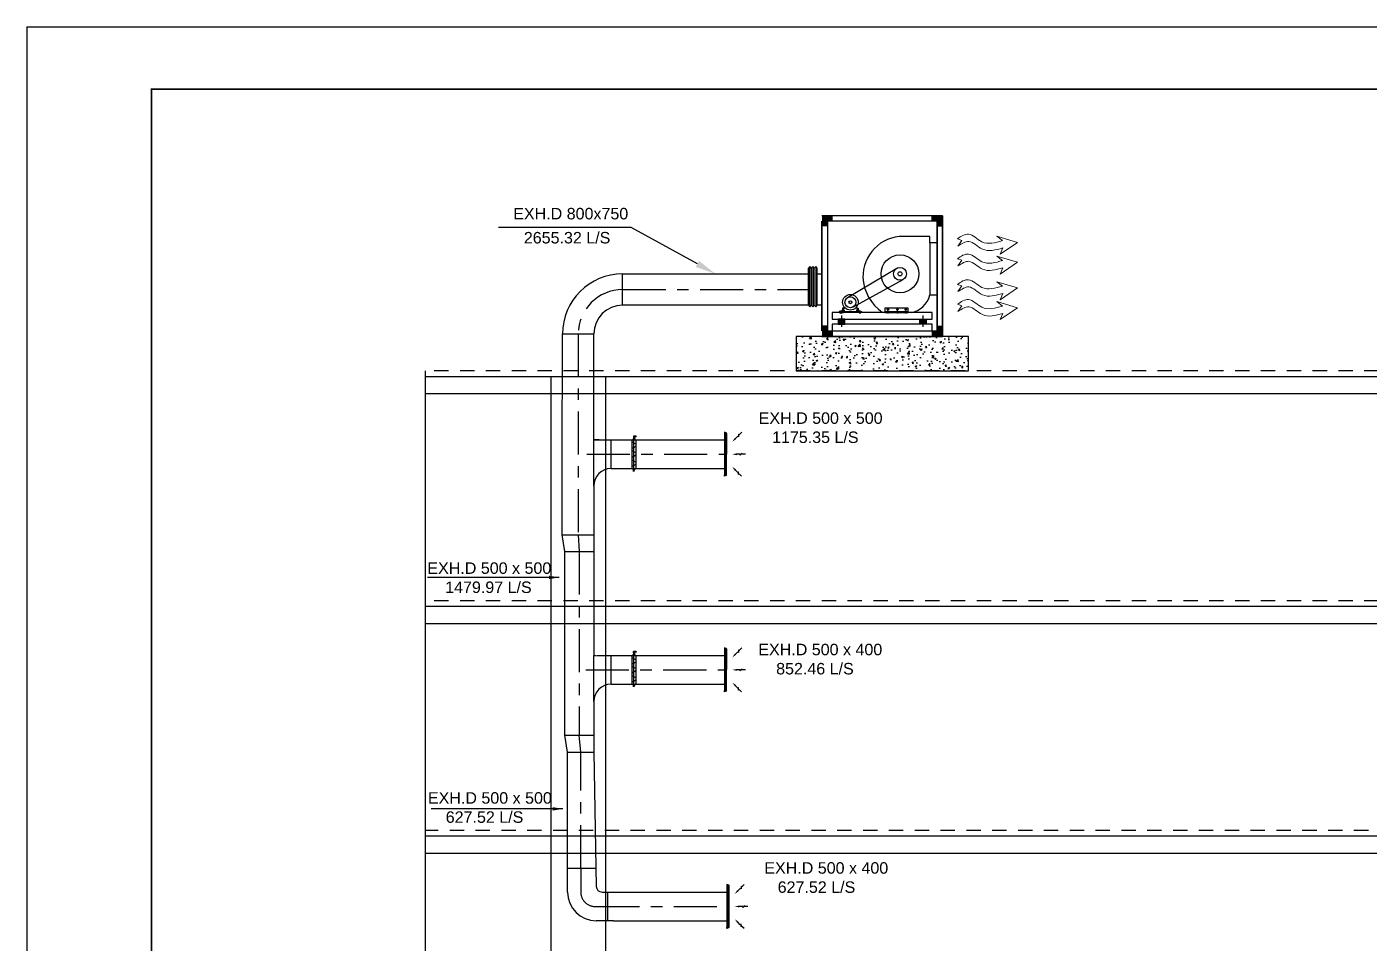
# Model space of a CAD drawing. Header units: inches. Extents: x 57 to 217, y -85 to 29.
# Drawn here: x 57.06 to 68.75, y 20.58 to 28.55 of the extents above; entities that cross this region are included whole.
import ezdxf
from ezdxf import colors
from ezdxf.entities.mleader import LeaderData, LeaderLine
from ezdxf.math import Vec2, Vec3

# ---------------------------------------------------------------- set-up
doc = ezdxf.new("R2010")
doc.units = ezdxf.units.IN
doc.header["$MEASUREMENT"] = 0
doc.linetypes.add('CENTER2', pattern=[1.125, 0.75, -0.125, 0.125, -0.125])
doc.linetypes.add('HIDDEN2', pattern=[0.1875, 0.125, -0.0625])
for name, color, linetype in [('01_AC-EQUIP', 206, 'Continuous'), ('05_AC-EX.DUCT', 7, 'Continuous'), ('A.C.VOLUM DAMPER', 7, 'Continuous'), ('exhaust', 7, 'Continuous'), ('M-DIFUSER', 195, 'Continuous'), ('M-DUCT-EX', 122, 'Continuous'), ('template', 7, 'Continuous'), ('WALL', 2, 'Continuous')]:
    doc.layers.add(name, color=color, linetype=linetype)
doc.layers.add('A-Handrail', color=2, linetype='Continuous', lineweight=30)
doc.layers.add('exhaust grill', color=7, linetype='Continuous', lineweight=18)
doc.styles.add('arial', font='arial.ttf')
doc.dimstyles.get("Standard").update_dxf_attribs({"dimtxt": 0.18, "dimasz": 0.18, "dimexe": 0.18, "dimexo": 0.0625, "dimgap": 0.09, "dimtad": 0, "dimtih": 1, "dimtoh": 1, "dimdec": 4, "dimzin": 0, "dimdsep": 46, "dimtxsty": 'Standard', "dimcen": 0.09, "dimadec": 0, "dimazin": 0, "dimtfac": 1, "dimtdec": 4, "dimtofl": 0, "dimtmove": 0, "dimatfit": 3, "dimfxl": 1, "dimtolj": 1, "dimtzin": 0, "dimarcsym": 0})

# ---------------------------------------------------------------- blocks, each defined once
blk = doc.blocks.new('A$C38591211')
at = {"layer": '01_AC-EQUIP'}
for points in [[(-0.7003702800280962, 0.0002941611431595), (-0.7003702800280962, -0.0589104540739811), (-0.668531920451983, -0.0589104540739811), (-0.668531920451983, -0.0315441984330462), (-0.640473644145402, -0.0315441984330462), (-0.640473644145402, 0.0002941611431595)], [(0, 0.0002941611431595), (0, -0.0589104540739811), (-0.0318383595762271, -0.0589104540739811), (-0.0318383595762271, -0.0315441984330462), (-0.0598966358826942, -0.0315441984330462), (-0.0598966358826942, 0.0002941611431595)], [(-0.7003702800280962, -0.7001497495333311), (-0.7003702800280962, -0.6409451343557393), (-0.668531920451983, -0.6409451343557393), (-0.668531920451983, -0.6683113899571396), (-0.640473644145402, -0.6683113899571396), (-0.640473644145402, -0.7001497495333311)], [(-0.0318383595811724, -0.6683113899571396), (-0.0318383595811724, -0.6409451343557393), (4.9454e-12, -0.6409451343557393), (0, -0.7001497495333311), (-0.0598966358975872, -0.7001497495531055), (-0.059896635892585, -0.6683113899571396)]]:
    blk.add_hatch(color=7, dxfattribs=at).paths.add_polyline_path(points)
at = {"layer": '01_AC-EQUIP', "color": 7}
for p, q in [((0, 0.0002941611431737), (-0.7004439106764268, 0.0002941611431737)), ((-0.7004439106764268, 0.0002941611431737), (-0.7004439106764268, 0)), ((-0.640473644145402, -0.0315441984527922), (-0.640473644145402, 0.0002941611233993)), ((-0.059896635892585, -0.0315441984527922), (-0.059896635892585, 0.0002941611233993)), ((0, -0.7001497495333169), (0, 0.0002941611431737)), ((0, 0), (0, -0.7001497495333169)), ((-0.6685319204569283, -0.0589104540739669), (-0.7003702800331553, -0.0589104540739669)), ((-0.6686055511002565, -0.031544198433032), (-0.6686055511002565, -0.6683113899571254)), ((-0.0318383595762271, -0.031544198433032), (-0.6686055511002565, -0.031544198433032)), ((-0.668161640431265, -0.031544198433032), (-0.668161640431265, -0.6683113899571254)), ((-0.0318383595762271, -0.6683113899571254), (-0.0318383595762271, -0.031544198433032)), ((-0.0318383595762271, -0.0318383595762057), (-0.0318383595762271, -0.6683113899571254)), ((-0.0318383595811724, -0.0589104540739669), (-4.9454e-12, -0.0589104540739669)), ((-0.07479923435215599, -0.1196376927372427), (-0.2285124357811128, -0.1196376927372427)), ((-0.07479923435215599, -0.1560437535576042), (-0.07479923435215599, -0.1196376927372427)), ((-0.5513408253708008, -0.4747826086366019), (-0.2664720523032997, -0.3043298366884244)), ((-0.5202000081608276, -0.5291282568614051), (-0.2291030716631894, -0.3695446145819119)), ((-0.3110423964466804, -0.544090420588752), (-0.3226679201296179, -0.544090420588752)), ((-0.3168551582881491, -0.5499031824302847), (-0.3168551582881491, -0.5382776587472052)), ((-0.2562876633920723, -0.544090420588752), (-0.2679131870751235, -0.544090420588752)), ((-0.2621004252336547, -0.5499031824302847), (-0.2621004252336547, -0.5382776587472052)), ((-0.2076736473682672, -0.544090420588752), (-0.2192991710513752, -0.544090420588752)), ((-0.2134864092097928, -0.5499031824302847), (-0.2134864092097928, -0.5382776587472052)), ((-0.590708105732233, -0.549871113493218), (-0.590708105732233, -0.5687676204912933)), ((-0.5871520396422057, -0.5489511054669975), (-0.5679343210661046, -0.5489511054669975)), ((-0.5867627505651285, -0.57857951129008), (-0.5867627505651285, -0.644125879478679)), ((-0.4833632295484449, -0.5489511054669975), (-0.5025809481293777, -0.5489511054669975)), ((-0.4798071634483563, -0.549871113493218), (-0.4798071634483563, -0.5687676204912933)), ((-0.3346756216805602, -0.5560218742697387), (-0.1993924747101801, -0.5560218742697387)), ((-0.3168551582881491, -0.5522331768012663), (-0.3168551582881491, -0.5664055570844085)), ((-0.2621004252336547, -0.5522331768012663), (-0.2621004252336547, -0.5664055570844085)), ((-0.2134864092097928, -0.5522331768012663), (-0.2134864092097928, -0.5664055570844085)), ((-0.1138496441615757, -0.57857951129008), (-0.1138496441615757, -0.644125879478679)), ((-0.7004439106764268, -0.7001497495333169), (0, -0.7001497495333169)), ((-0.6685319204569283, -0.6409451343557251), (-0.7003702800331553, -0.6409451343557251)), ((-0.6686055511002565, -0.6683113899571254), (-0.0318383595762271, -0.6683113899571254)), ((-0.640473644145402, -0.6683113899768856), (-0.640473644145402, -0.7001497495530913)), ((-0.059896635892585, -0.6683113899768856), (-0.059896635892585, -0.7001497495530913)), ((-0.0318383595811724, -0.6409451343557251), (-4.9454e-12, -0.6409451343557251))]:
    blk.add_line(p, q, dxfattribs=at)
for points in [[(-0.7004439106764268, -0.0318383595762057), (-0.7004439106764268, -0.6683113899571254)], [(-0.7004439106764268, -0.6683113899571254), (-0.7004439106764268, -0.0318383595762057)], [(-0.7000000000074352, -0.0318383595762057), (-0.7000000000074352, -0.6683113899571254)], [(-0.7000000000074352, -0.6683113899571254), (-0.7000000000074352, -0.0318383595762057)], [(-0.5642088117151616, -0.5365905556746356), (-0.57570266544991, -0.5365905556746356), (-0.57570266544991, -0.5557050253980691), (-0.4948126037257908, -0.5557050253980691), (-0.4948126037257908, -0.5365905556746356), (-0.5063064574704299, -0.5365905556746356)]]:
    blk.add_lwpolyline(points, dxfattribs=at)
for points in [[(-0.0747992343472674, -0.1560437535576042), (-0.0747992343472674, -0.4592582904542653), (-0.0318383595762271, -0.4592582904542653), (-0.0318383595762271, -0.1560437535576042)], [(-0.5809924464198275, -0.5365905556746356), (-0.5809924464198275, -0.5613116552593809), (-0.57570266544991, -0.5613116552593809), (-0.57570266544991, -0.5365905556746356)], [(-0.489522822765764, -0.5365905556746356), (-0.489522822765764, -0.5613116552593809), (-0.4948126037257908, -0.5613116552593809), (-0.4948126037257908, -0.5365905556746356)], [(-0.3346756216805602, -0.5613116552593809), (-0.1993924747101801, -0.5613116552593809), (-0.1993924747101801, -0.536590555635094), (-0.3346756216805602, -0.536590555635094)], [(-0.6405472747936756, -0.6004283006533342), (-0.0600651199330287, -0.6004283006533342), (-0.0600651199330287, -0.5613116552593809), (-0.6405472747936756, -0.5613116552593809)], [(-0.6057496816046637, -0.6291947445236304), (-0.5677758195356546, -0.6291947445236304), (-0.5677758195356546, -0.6004283006533342), (-0.6057496816046637, -0.6004283006533342)], [(-0.6004237650348045, -0.5613116552593809), (-0.57570266544991, -0.5613116552593809), (-0.57570266544991, -0.5560218742697387), (-0.6004237650348045, -0.5560218742697387)], [(-0.4700915041410667, -0.5613116552593809), (-0.4948126037257908, -0.5613116552593809), (-0.4948126037257908, -0.5560218742697387), (-0.4700915041410667, -0.5560218742697387)], [(-0.0948627131122635, -0.6291947445236304), (-0.1328365751911633, -0.6291947445236304), (-0.1328365751911633, -0.6004283006533342), (-0.0948627131122635, -0.6004283006533342)], [(-0.6405472747936756, -0.6683113899571254), (-0.0600651199330287, -0.6683113899571254), (-0.0600651199330287, -0.6291947445236304), (-0.6405472747936756, -0.6291947445236304)]]:
    blk.add_lwpolyline(points, close=True, dxfattribs=at)
for centre, radius in [((-0.2471722233687501, -0.3365846280204039), 0.1096630537801304), ((-0.2471722233687501, -0.3365846280204039), 0.0375879629590665), ((-0.2471722233687501, -0.3365846280204039), 0.0119601830909358), ((-0.5352576345977696, -0.5016616013901896), 0.0453674167569114), ((-0.5352576345977696, -0.5016616013901896), 0.0313233024658887), ((-0.5352576345977696, -0.5016616013901896), 0.0081384305906458), ((-0.3168551582881491, -0.544090420588752), 0.0039722426574818), ((-0.2621004252336547, -0.544090420588752), 0.0039722426574818), ((-0.2134864092097928, -0.544090420588752), 0.0039722426574818)]:
    blk.add_circle(centre, radius, dxfattribs=at)
for centre, radius, start, end in [((-0.2292873904129919, -0.353034998092582), 0.2333985919291107, 89.80976015741943, 181.0457477889566), ((-0.1947164976922408, -0.3416933757617784), 0.2683844498803465, 183.3325097716329, 234.9147116565992), ((-0.2009818419822977, -0.4334623370613926), 0.1287923975988332, 276.9379635422223, 348.4460257120976)]:
    blk.add_arc(centre, radius, start, end, dxfattribs=at)
for points in [[(-0.5809924464247729, -0.5365905556746356), (-0.57570266544991, -0.5365905556746356), (-0.5809924464247729, -0.5613116552593809), (-0.57570266544991, -0.5613116552593809)], [(-0.489522822765764, -0.5365905556746356), (-0.4948126037356247, -0.5365905556746356), (-0.489522822765764, -0.5613116552593809), (-0.4948126037356247, -0.5613116552593809)], [(-0.5677758195356546, -0.6004283006730944), (-0.5677758195356546, -0.6291947445433977), (-0.6057496816095523, -0.6004283006730944), (-0.6057496816095523, -0.6291947445433977)], [(-0.6004237650446385, -0.5560218742894989), (-0.6004237650446385, -0.5613116552593809), (-0.5809924464247729, -0.5560218742894989), (-0.5809924464247729, -0.5613116552593809)], [(-0.4700915041410667, -0.5560218742894989), (-0.4700915041410667, -0.5613116552593809), (-0.489522822765764, -0.5560218742894989), (-0.489522822765764, -0.5613116552593809)], [(-0.1328365751911633, -0.6004283006730944), (-0.1328365751911633, -0.6291947445433977), (-0.0948627131221542, -0.6004283006730944), (-0.0948627131221542, -0.6291947445433977)]]:
    blk.add_solid(points, dxfattribs=at)
blk = doc.blocks.new('A$C633B5F62')
at = {"layer": 'exhaust grill'}
for p, q in [((-0.5943429669486023, -0.0940866902275275), (-0.631901760053438, 0.0110969785447424)), ((-0.1319669606396019, -0.0940866902275275), (-0.1695257537444377, 0.0110969785447424)), ((-0.4623760651586509, -8.85216309e-08), (-0.5943429669486023, -0.0940866902275275)), ((-5.88496505e-08, -8.85216309e-08), (-0.1319669606396019, -0.0940866902275275)), ((-0.5484051206912001, -1.387983871011101), (-0.6934276153613155, -0.906367433479204)), ((-0.6934276153613155, -0.906367433479204), (-0.588612069773717, -1.032754740382074)), ((-0.0860291143821996, -1.387983871011101), (-0.2310516090523151, -0.906367433479204)), ((-0.2310516090523151, -0.906367433479204), (-0.1262360634647166, -1.032754740382074)), ((-0.2747336766345825, -0.9811814846768812), (-0.5484051206912001, -1.387983871011101)), ((-0.4190863160292793, -1.043851718926816), (-0.2747336766345825, -0.9811814846768812)), ((0.1876423296744178, -0.9811814846768812), (-0.0860291143821996, -1.387983871011101)), ((0.0432896902797211, -1.043851718926816), (0.1876423296744178, -0.9811814846768812))]:
    blk.add_line(p, q, dxfattribs=at)
for points in [[(-0.631901760053438, 0.0110969785447424), (-0.7401244224964785, -0.2431053655712958), (-0.5615560133488771, -0.5568015511681779), (-0.588612069773717, -1.032754740382074)], [(-0.4623760063090004, 0), (-0.5705986687520408, -0.2542023441160381), (-0.3920302596044394, -0.5678985297129202), (-0.4190863160292793, -1.043851718926816)], [(-0.1695257537444377, 0.0110969785447424), (-0.2777484161874781, -0.2431053655712958), (-0.0991800070398767, -0.5568015511681779), (-0.1262360634647166, -1.032754740382074)], [(0, 0), (-0.1082226624430405, -0.2542023441160381), (0.070345746704561, -0.5678985297129202), (0.0432896902797211, -1.043851718926816)]]:
    blk.add_spline(points, degree=3, dxfattribs=at)
blk = doc.blocks.new('A$C180A56EA')
at = {"layer": 'A.C.VOLUM DAMPER'}
h = blk.add_hatch(dxfattribs=at)
h.set_pattern_fill('ANSI31', color=256, scale=0.001, style=0)
h.set_pattern_definition([(45, (129.5106854972666, -230.4802515764392), (-8.83883476483e-05, 8.83883476483e-05), [])])
h.paths.add_polyline_path([(0.0459236104537126, 0.0038522884871384), (0.0459236104757395, 0.0064864259926765), (0.0401378650209665, 0.0064864259843773), (0.0401377659472075, -0.0026821878719545), (0.045923610398944, -0.002682187910608), (0.0459236104210277, -4.8042745874e-05), (0.0602827424636132, -4.80428048775e-05), (0.060282742419048, 0.0127841165200664), (0.057027772506018, 0.0127841164832319), (0.0570277725136918, 0.0038522885038503)])
for p, q in [((-0.124205645396529, 0.0032395575318844), (-0.1161417841011314, 0.0032395575586008)), ((-0.1161417841110222, 0.0003895282276574), (-0.1189918133195249, 0.0032395575121029)), ((-0.1185239970014038, -1.54124385006e-05), (-0.1161417841200603, 0.0023668006671471)), ((-0.1161417840827141, 0.0015027057817463), (-0.117878635802839, 0.0032395575777002)), ((-0.1174108196443342, -1.54123823393e-05), (-0.1161417841109085, 0.0012536231505749)), ((-0.1161417840918659, 0.0026158833734655), (-0.1167654581736031, 0.0032395575305202)), ((-0.1162976420150414, -1.5412354486e-05), (-0.1161417841392165, 0.0001404455212253)), ((-0.1161417841392165, 0.0001404455212253), (-0.1104386206297079, 0.0058436088784504)), ((-0.1161417841109085, 0.0012536231505749), (-0.1115517983340908, 0.0058436089256304)), ((-0.1161417841200603, 0.0023668006671471), (-0.1126649756442077, 0.0058436089164218)), ((-0.1161417841116474, -0.0026495575285423), (-0.116141784119435, 0.0058436089358622)), ((-0.1161417840916954, 0.0034799782964967), (-0.1137781533485906, 0.0058436089636018)), ((-0.116141784119435, 0.0058436089358622), (-0.1098621357728859, 0.0058436088972087)), ((-0.1161417840819183, 0.0057063334328689), (-0.1160045086540151, 0.0058436088607152)), ((-0.1161417841102832, 0.00459315587878), (-0.1148913310622959, 0.0058436089263125)), ((-0.1161417841301215, -0.0009727320703803), (-0.1098621356978526, 0.0053069161341739)), ((-0.1098621357742502, -0.0014374097250709), (-0.116141784082032, 0.0048422385099514)), ((-0.1161417841678656, -0.0020859096340189), (-0.1098621357355967, 0.0041937385705353)), ((-0.1098621357274681, -0.0025505873544205), (-0.1161417841010177, 0.0037290610402181)), ((-0.1108763431438149, -0.0026495575201295), (-0.1161417840918659, 0.0026158833734655)), ((-0.1119895207731645, -0.0026495574730632), (-0.1161417840827141, 0.0015027057817463)), ((-0.1131026981677508, -0.0026495574915941), (-0.1161417841110222, 0.0003895282276574)), ((-0.1098621357458285, -0.000324232095835), (-0.1160299767564936, 0.0058436089358622)), ((-0.1155922542643282, -0.0026495574817034), (-0.1098621357640184, 0.0030805610164464)), ((-0.1098621357926106, 0.0007889455334009), (-0.1149167992492437, 0.0058436089168765)), ((-0.1144790765881396, -0.0026495574819307), (-0.1098621357172931, 0.0019673833870968)), ((-0.1098621357360514, 0.0019021230406509), (-0.1138036215824343, 0.0058436089072131)), ((-0.1133658991184063, -0.0026495574633998), (-0.1098621357362219, 0.0008542058423302)), ((-0.1127788020882292, 0.001902122891039), (0.04013781548408701, 0.0019021190562114)), ((-0.1098621357827767, 0.0030153006698868), (-0.1126904440282885, 0.0058436088601468)), ((-0.1098621357919285, 0.004128478261606), (-0.1115772665866928, 0.0058436090006637)), ((-0.1098621357541845, 0.0052416559002779), (-0.1104640888917459, 0.005843608869128001)), ((0.0401378650126674, 0.0121137935189211), (-0.1098621355558009, 0.0121137935094851)), ((-0.0881772501351463, 0.0112657172460615), (-0.0993662094800527, -0.0074614711519132)), ((-0.0767591894462214, 0.0112657172532238), (-0.0655702301083068, -0.0074614711489573)), ((-0.0401723665405314, 0.0112657172276443), (-0.0513613258009116, -0.0074614712360415)), ((-0.028444203477676, 0.0112657171690955), (-0.0172552441116238, -0.0074614712800383)), ((0.0055944797386758, 0.0112657171720514), (-0.0055944795217044, -0.0074614712164873)), ((0.0173771373223701, 0.0112657171323747), (0.0285660967728916, -0.0074614713074368)), ((0.0401378650209665, 0.0064864259843773), (0.0401377659472075, -0.0026821878719545)), ((0.0459236104757395, 0.0064864259926765), (0.0401378650209665, 0.0064864259843773)), ((0.0459236104537126, 0.0038522884871384), (0.0459236104757395, 0.0064864259926765)), ((0.0570277725136919, 0.0038522885038503), (0.0459236105127445, 0.0038522884871384)), ((0.060282742419048, 0.0127841165200664), (0.057027772506018, 0.0127841164832319)), ((0.057027772506018, 0.0127841164832319), (0.0570277725136919, 0.0038522885038503)), ((0.060282742419048, 0.0127841165200664), (0.0602827424636132, -4.80428048775e-05)), ((-0.1242056454347278, -1.54123812024e-05), (-0.1161417841017567, -1.54123921163e-05)), ((-0.1142158758345602, -0.0026495574820444), (-0.1161417840549745, -0.0007236493171092)), ((-0.1153290534637961, -0.0026495575098977), (-0.1161417841020977, -0.0018368269653308)), ((-0.1098621357556624, -0.0026495574828402), (-0.1161417841116474, -0.0026495575285423)), ((-0.1122527215736397, -0.0026495575199021), (-0.1098621357270701, -0.0002589717492754)), ((-0.1111395439819205, -0.0026495574544185), (-0.1098621357179184, -0.0013721493411083)), ((-0.1100263663902012, -0.0026495574639682), (-0.1098621357462264, -0.0024853269703442)), ((-0.1098621355596094, -0.008309547597122), (0.0401378649243327, -0.008309547597122)), ((0.0401377659472075, -0.0026821878719545), (0.045923610398944, -0.002682187910608)), ((0.0602827424636132, -4.80428048775e-05), (0.0459236104369723, -4.8042745874e-05)), ((0.045923610398944, -0.002682187910608), (0.0459236104210277, -4.80427458172e-05))]:
    blk.add_line(p, q, dxfattribs=at)
at = {"layer": 'A.C.VOLUM DAMPER', "extrusion": (0, 0, -1)}
for centre, major_axis, ratio, start_param, end_param in [((-0.0937717298639598, 0.001902123028259), (0.0013450041392635, 0.0013450041392635), 0.9999999999676532, 3.926990832005278, 7.068583485595073), ((-0.0937717298639598, 0.001902123028259), (-0.001345004179139, 0.001345004179139), 0.9999999999040016, 2.35619450514621, 5.497787158736003), ((-0.0711647098711126, 0.0019021231460385), (0.0013450041426326, 0.0013450041426326), 0.9999999998888288, 3.926990832044693, 7.068583485634487), ((-0.0711647098711126, 0.0019021231460385), (-0.0013450041924277, 0.0013450041924277), 0.9999999998375536, 2.356194505112986, 5.49778715870278), ((-0.0457668461097285, 0.0019021230192777), (0.0013450041956857, 0.0013450041956857), 0.9999999999536584, 3.926990827051501, 7.068583480641293), ((9.9192e-12, 0.0019021230295095), (0.001345004092869, 0.001345004092869), 0.9999999999231018, 0.7853981685759788, 3.926990822165772), ((0.0229716170945551, 0.0019021229969951), (0.0013450041392419, 0.0013450041392419), 0.9999999999699456, 3.926990831944366, 7.068583485534158), ((0.0229716170945551, 0.0019021229969951), (-0.0013450041956917, 0.0013450041956917), 0.9999999999747561, 2.35619450022081, 5.497787153810606)]:
    blk.add_ellipse(centre, major_axis=major_axis, ratio=ratio, start_param=start_param, end_param=end_param, dxfattribs=at)
at = {"layer": 'A.C.VOLUM DAMPER', "extrusion": (0, 0, -0.9999999999999998)}
for centre, major_axis, ratio, start_param, end_param in [((-0.0457668461097285, 0.0019021230192777), (-0.0013450041259434, 0.0013450041259434), 0.9999999999912028, 2.356194505189812, 5.497787158779605), ((-0.0228497239120031, 0.001902122977441), (0.0013450040663097, 0.0013450040663097), 0.999999999879514, 3.926990802463995, 7.068583456053788), ((-0.0228497239120031, 0.001902122977441), (-0.0013450041724461, 0.0013450041724461), 0.999999999964557, 2.356194485452919, 5.497787139042712), ((9.9192e-12, 0.0019021230295095), (0.0013450040895427, 0.0013450040895427), 0.999999999908442, 3.926990802389763, 7.068583455979557)]:
    blk.add_ellipse(centre, major_axis=major_axis, ratio=ratio, start_param=start_param, end_param=end_param, dxfattribs=at)
blk = doc.blocks.new('A$C23F8324E')
at = {"layer": 'M-DIFUSER', "color": 7, "extrusion": (0, 1e-16, -1)}
for p, q in [((-0.9170911856926977, -0.0405095529276878), (-0.9330500172218308, 0)), ((0.01709118578583, -0.0405095529276878), (0.0330500173149631, 0))]:
    blk.add_line(p, q, dxfattribs=at)
at = {"layer": 'M-DIFUSER', "color": 7}
blk.add_line((0, -0.0150000000139699), (-0.8999999999068677, -0.0150000000139699), dxfattribs=at)
for points in [[(-0.9330500172218308, 0), (-0.8999999999068677, 0), (-0.8999999999068677, 0)], [(0.0330500173149631, 0), (0, 0), (0, 0)]]:
    blk.add_lwpolyline(points, dxfattribs=at)
blk.add_lwpolyline([(0, 0), (-0.8999999999068677, 0), (-0.8999999999068677, -0.0500000000465661), (0, -0.0500000000465661)], close=True, dxfattribs=at)
for centre, major_axis, ratio, start_param, end_param in [((-0.8999999999068677, -0.0298651636112481), (0.0142374793749041, 0.0142374793749041), 0.9999999999479081, 2.913210174464334, 3.926990817014368), ((0, -0.0298651636112481), (0.0142374793748663, 0.0142374793748663), 0.9999999999479138, 3.926990817014365, 4.940771459494374)]:
    blk.add_ellipse(centre, major_axis=major_axis, ratio=ratio, start_param=start_param, end_param=end_param, dxfattribs=at)
at = {"layer": 'M-DUCT-EX', "color": 7}
for points in [[(-0.931340227019973, -0.3784101797500625), (-0.8783072184305638, -0.3253771711606532), (-0.8924493540544062, -0.3112350355368108), (-0.834322290495038, -0.3112350355368108), (-0.8492436866508796, -0.2963136394973844), (-0.7962106780614704, -0.2432806309079751)], [(-0.450499999918975, -0.4636719934642315), (-0.450499999918975, -0.3886719935107976), (-0.4304999999003485, -0.3886719935107976), (-0.4716020406922326, -0.3475699527189135), (-0.450499999918975, -0.3475699527189135), (-0.450499999918975, -0.2725699527654797)], [(0.0303402270656079, -0.3784101797500625), (-0.0226927815238014, -0.3253771711606532), (-0.0085506458999589, -0.3112350355368108), (-0.0666777093429119, -0.3112350355368108), (-0.0517563133034855, -0.2963136394973844), (-0.1047893218928948, -0.2432806309079751)]]:
    blk.add_lwpolyline(points, dxfattribs=at)
for points in [[(-0.7962106780614704, -0.2432806309079751, 0.04, 0, 0), (-0.725499999942258, -0.1725699527887627, 0, 0, 0)], [(-0.450499999918975, -0.2725699527654797, 0.04, 0, 0), (-0.450499999918975, -0.1725699527887627, 0, 0, 0)], [(-0.1047893218928948, -0.2432806309079751, 0.04, 0, 0), (-0.1754999998956919, -0.1725699527887627, 0, 0, 0)]]:
    blk.add_lwpolyline(points, format="xyseb", dxfattribs=at)

msp = doc.modelspace()

# ---------------------------------------------------------------- hatches: boundary and pattern name
at = {"layer": 'A-Handrail', "ltscale": 0.01}
h = msp.add_hatch(dxfattribs=at)
h.set_pattern_fill('AR-CONC', color=254, scale=0.02, style=0)
h.set_pattern_definition([(49.99999999999999, (280.3989145580143, 5.870679320726691), (0.1434520365201507, -0.01255042699651902), [0.015, -0.165]), (355, (280.3989145580143, 5.870679320726691), (-0.0277502667226, 0.1504384267400024), [0.012, -0.132]), (100.4514, (280.4108688940142, 5.869633452726685), (0.1157018763428043, 0.1378879084121907), [0.01274803799999995, -0.1402284223999992]), (46.18420000000001, (280.3989145580143, 5.910679320726683), (0.2134482097251289, -0.03310380286580362), [0.0225, -0.2475]), (96.6356, (280.4167019070143, 5.907920659326674), (0.1869325411097407, 0.1948235741800884), [0.0191220576, -0.2103426]), (351.1842, (280.3989145580143, 5.910679320726683), (0.1869323890267254, 0.1948237201850649), [0.018, -0.198]), (21, (280.4189145580143, 5.900679320726663), (0.1193814104236923, -0.08052377813306777), [0.015, -0.165]), (326.0000000000001, (280.4189145580143, 5.900679320726663), (0.04866306638431635, 0.1450300090093706), [0.012, -0.132]), (71.4514, (280.4288630046143, 5.893968999526674), (0.168044525716298, 0.06450609934199047), [0.012748038, -0.1402284224]), (37.50000000000001, (280.3989145580143, 5.870679320726691), (0.002431971063458134, 0.0665787707662623), [0, -0.1304, 0, -0.134, 0, -0.1325]), (7.499999999999999, (280.3989145580143, 5.870679320726691), (0.05261390748842972, 0.07888234237647206), [0, -0.0764, 0, -0.1274, 0, -0.0505]), (327.5, (280.3543145580142, 5.870679320726691), (0.1067644872344818, -0.00451097434687596), [0, -0.05, 0, -0.156, 0, -0.207]), (317.5, (280.3343145580142, 5.870679320726691), (0.1166372338684772, 0.02002099646646353), [0, -0.065, 0, -0.1036, 0, -0.147])])
h.paths.add_polyline_path([(65.25724044040163, 25.55703766542889), (65.25724044040163, 25.8570376654289), (63.75724044040162, 25.8570376654289), (63.75724044040162, 25.55703766542889)])

# ---------------------------------------------------------------- linework, layer by layer
for p, q in [((57.05806201000195, 28.55211418721025), (74.95379110435249, 28.55211418721025)), ((61.99632360227638, 25.35703766542893), (61.99632360227638, 25.35703766542893)), ((62.01737101268305, 24.78785077335078), (62.01737101268305, 24.78785077335078)), ((62.01737101268315, 21.07042845971012), (62.01737101268315, 21.07042845971013)), ((62.06737101268315, 21.02042845971012), (62.06737101268315, 21.02042845971012))]:
    msp.add_line(p, q)
at = {"color": 7}
for p, q in [((63.87667720895391, 26.46480844158501), (63.86367142851262, 26.45180266116742)), ((63.86367142865105, 26.1288019429622), (63.86367142851262, 26.45180266116742)), ((63.88968298926423, 26.45180266119396), (63.87667720895391, 26.46480844158501)), ((63.87667720917761, 26.1288019429622), (63.8766772090035, 26.45180266113746)), ((63.90268876962322, 26.4648084416074), (63.88968298926423, 26.45180266119396)), ((63.8896829896816, 26.45180266114448), (63.88968298951158, 26.128801943005)), ((63.91569454987329, 26.45180266116662), (63.90268876962322, 26.4648084416074)), ((63.90268876993483, 26.45180266115149), (63.90268876974551, 26.1288019429622)), ((63.92870033038652, 26.46480844161829), (63.91569454987329, 26.45180266116662)), ((63.91569455012064, 26.12880194297766), (63.91569455009971, 26.45180266117082)), ((63.94170611073382, 26.45180266120942), (63.92870033038652, 26.46480844161829)), ((63.92870033056229, 26.45180266116551), (63.92870033046461, 26.1288019429622)), ((63.94170611097933, 26.12880194300421), (63.94170611099939, 26.45180266117252)), ((63.86367142865105, 26.1288019429622), (63.87667720899835, 26.11579616255333)), ((63.87667720899835, 26.11579616255333), (63.88968298951158, 26.128801943005)), ((63.88968298951158, 26.128801943005), (63.90268876976165, 26.11579616256422)), ((63.90268876976165, 26.11579616256422), (63.91569455012064, 26.12880194297766)), ((63.91569455012064, 26.12880194297766), (63.92870033043096, 26.11579616258662)), ((63.92870033043096, 26.11579616258662), (63.94170611087225, 26.12880194300421)), ((61.76737101268315, 21.22855283167128), (62.01377812497773, 21.22855283167128))]:
    msp.add_line(p, q, dxfattribs=at)
at = {"color": 8, "lineweight": 25}
for p, q in [((60.52788881171242, 25.55703766542893), (60.52788814193448, 23.50703799924987)), ((69.05538573602809, 25.50703766542893), (60.52788881171242, 25.50703766542893)), ((69.05538573602809, 25.35703766542893), (60.52788881171242, 25.35703766542893)), ((60.52788881171244, 23.50703799924987), (60.52788881171244, 21.50703799924986)), ((69.05538573602809, 23.50703799924986), (60.5278894814904, 23.50703799924986)), ((69.05538573602809, 23.35703799924987), (60.5278894814904, 23.35703799924987)), ((71.21538333011904, 21.50703799924986), (60.5278894814904, 21.50703799924986)), ((60.5278894814904, 21.50703799924986), (60.5278894814904, 19.3570378323394)), ((71.21538333011904, 21.35703799924987), (60.5278894814904, 21.35703799924987))]:
    msp.add_line(p, q, dxfattribs=at)
at = {"color": 8, "linetype": 'HIDDEN2', "lineweight": 25}
for p, q in [((69.05538573602809, 25.55703766542893), (60.52788881171242, 25.55703766542893)), ((69.05538573602809, 23.55703799924986), (60.5278894814904, 23.55703799924986)), ((71.21538333011904, 21.55703799924986), (60.5278894814904, 21.55703799924986))]:
    msp.add_line(p, q, dxfattribs=at)
at = {"color": 1}
msp.add_line((61.99632360227643, 23.07992965480095), (62.01737101268305, 23.07992965480095), dxfattribs=at)
at = {"color": 7, "linetype": 'CENTER2', "ltscale": 0.5}
for p, q in [((61.88184730747983, 21.22855283167128), (61.88184730747983, 21.02042845971012)), ((62.01737101268316, 20.89542845971012), (63.15370436513319, 20.89542845971012))]:
    msp.add_line(p, q, dxfattribs=at)
msp.add_arc((62.00750851539238, 21.02070234099505), 0.1256615063772492, 180.1248771767114, 274.5014677406624, dxfattribs=at)
at = {"layer": '05_AC-EX.DUCT'}
for p, q in [((63.98257337339782, 26.12880194300421), (63.94170611097933, 26.12880194300421)), ((62.14632360227633, 24.95703766542893), (63.13265695472637, 24.95703766542893)), ((62.14632360227642, 24.70703766542893), (62.14632360227642, 24.95703766542893)), ((62.14632360227642, 24.70703766542893), (63.13265695472637, 24.70703766542893)), ((62.02197609775351, 23.07992965480096), (63.13265695472646, 23.07992965480096)), ((62.14632360227652, 22.82992965480096), (62.14632360227652, 23.07992965480096)), ((62.14632360227652, 22.82992965480096), (63.13265695472646, 22.82992965480096)), ((62.06737101268315, 21.02042845971012), (63.15370436513319, 21.02042845971012)), ((62.11737101268319, 20.77042845971012), (62.11737101268319, 21.02042845971012)), ((62.16737101268325, 20.77042845971012), (63.15370436513319, 20.77042845971012))]:
    msp.add_line(p, q, dxfattribs=at)
at = {"layer": '05_AC-EX.DUCT', "color": 7, "linetype": 'CENTER2', "ltscale": 0.5}
for p, q in [((61.93389234136612, 24.83203766542893), (63.13265695472637, 24.83203766542893)), ((61.92542316428637, 22.95492965480096), (63.13265695472646, 22.95492965480096))]:
    msp.add_line(p, q, dxfattribs=at)
at = {"layer": '05_AC-EX.DUCT'}
for centre in [(62.14632360227642, 24.55703766542893), (62.14632360227652, 22.67992965480095)]:
    msp.add_arc(centre, 0.15, 90, 180, dxfattribs=at)
at = {"layer": 'A-Handrail', "color": 254, "ltscale": 0.01}
msp.add_lwpolyline([(63.75724044040162, 25.55703766542889), (65.25724044040163, 25.55703766542889), (65.25724044040163, 25.8570376654289), (63.75724044040162, 25.8570376654289)], close=True, dxfattribs=at)
at = {"layer": 'exhaust'}
for p, q in [((62.24632360227633, 26.40188607528575), (63.86367142853401, 26.40188607528574)), ((62.24632360227633, 26.12880194300421), (62.24632360227633, 26.40188607528575)), ((63.94170611099629, 26.40188607528575), (63.98190750739434, 26.40188607528574)), ((63.86367142875815, 26.12880194300421), (62.24632360227633, 26.12880194300421)), ((61.72003098846404, 24.73662659051456), (61.7232400319382, 25.87956868093138)), ((61.7232400319382, 25.87956868093139), (61.99632360227633, 25.87880194300421)), ((61.99632360227643, 24.95703766542893), (61.99632360227633, 25.87880194300418)), ((61.99632360227633, 24.95703766542893), (62.14632360227633, 24.95703766542893)), ((62.04302350816005, 24.95703766542893), (61.99632360227633, 24.95703766542893)), ((61.99632360227643, 24.55703766542893), (61.99632360227643, 24.95703766542893)), ((61.72003098846403, 24.13156253591864), (61.72003098846404, 24.73662659051456)), ((61.99632360227643, 24.55703766542893), (61.99632360227643, 23.98556253591864)), ((61.74202865279114, 23.98556253591864), (61.72003098846403, 24.13156253591864)), ((61.72003098846403, 24.13156253591864), (61.99632360227642, 24.13156253591864)), ((61.74202865279113, 22.38561204532783), (61.74202865279114, 23.98556253591864)), ((61.74202865279114, 23.98556253591864), (61.99632360227643, 23.98556253591864)), ((61.99632360227643, 23.98556253591864), (61.99632360227643, 23.07992965480095)), ((61.99632360227652, 22.67992965480095), (61.99632360227652, 23.07992965480096)), ((61.99632360227652, 22.67992965480095), (61.99632360227652, 22.23963691581753)), ((61.76737101268315, 22.23963691581753), (61.74202865279113, 22.38561204532783)), ((61.76737101268315, 22.23963691581753), (61.74202865279113, 22.38561204532783)), ((61.74202865279113, 22.38561204532783), (61.99632360227653, 22.38561204532783)), ((61.76737101268315, 21.43667720363243), (61.76737101268315, 22.23963691581753)), ((61.76737101268315, 22.23963691581753), (61.99632360227652, 22.23963691581753)), ((61.99632360227652, 22.23963691581753), (62.01650811103254, 21.07041356328788)), ((61.76737101268315, 21.02042845971012), (61.76737101268315, 21.43667720363243)), ((62.16737101268325, 20.77042845971012), (62.01737101268316, 20.77042845971012))]:
    msp.add_line(p, q, dxfattribs=at)
at = {"layer": 'exhaust', "color": 7, "linetype": 'CENTER2', "ltscale": 0.5}
for p, q in [((62.24632360227633, 26.26534400914498), (63.86367142859254, 26.26534400983816)), ((61.85978181710726, 25.8791853119678), (61.85817729537023, 24.13156253591864)), ((61.86917612753379, 23.98556253591864), (61.8691761275338, 22.38561204532783)), ((61.88184730747983, 21.22855283167128), (61.88184730747983, 22.23963691581753))]:
    msp.add_line(p, q, dxfattribs=at)
at = {"layer": 'exhaust', "color": 7}
for p, q in [((61.85817729537023, 24.13156253591864), (61.86917612753379, 23.98556253591864)), ((61.88184730747983, 22.23963691581753), (61.8691761275338, 22.38561204532783))]:
    msp.add_line(p, q, dxfattribs=at)
at = {"layer": 'exhaust'}
for centre, radius, start, end in [((62.24632360227633, 25.87880194300421), 0.5230841322815429, 90, 179.916015684207), ((62.24632360227633, 25.87880194300421), 0.25, 90, 180), ((62.06799436697005, 21.07193337008373), 0.05150868240559568, 181.6908053367245, 269.3065937630783), ((62.01737101268315, 21.02042845971012), 0.25, 180, 270)]:
    msp.add_arc(centre, radius, start, end, dxfattribs=at)
at = {"layer": 'exhaust', "color": 7, "linetype": 'CENTER2', "ltscale": 0.5}
msp.add_arc((62.24632360227633, 25.87880194300421), 0.386541975280111, 90, 179.9431745357142, dxfattribs=at)
at = {"layer": 'template'}
msp.add_line((57.05806201000195, 28.55211418721025), (57.05806201000195, 15.8624153748526), dxfattribs=at)
at = {"layer": 'template', "linetype": 'Continuous', "const_width": 0.01538348159496552}
msp.add_lwpolyline([(58.14265165208388, 16.40471019589363), (74.41149628331152, 16.40471019589363), (74.41149628331152, 28.00981936616951), (58.14265165208388, 28.00981936616951)], close=True, dxfattribs=at)
at = {"layer": 'WALL', "color": 8, "linetype": 'Continuous'}
for p, q in [((61.62177291933524, 25.50703766542893), (61.62177291933524, 19.3570378323394)), ((62.09632360227645, 25.50703766542893), (62.09632360227645, 19.3570378323394))]:
    msp.add_line(p, q, dxfattribs=at)

# ---------------------------------------------------------------- block references
at = {"layer": '01_AC-EQUIP', "color": 11, "xscale": 1.5, "yscale": 1.5, "zscale": 1.5}
msp.add_blockref('A$C38591211', (65.03257337340898, 26.90726228972887), dxfattribs=at)
at = {"layer": 'A.C.VOLUM DAMPER', "xscale": -1.666666660350344, "yscale": 1.666666660350344, "zscale": 1.66666666035035, "rotation": 270}
for p in [(62.34196901163825, 24.8901412241419), (62.34196901163825, 23.01303321351392)]:
    msp.add_blockref('A$C180A56EA', p, dxfattribs=at)
at = {"layer": 'exhaust grill', "xscale": -0.375, "yscale": 0.375, "zscale": 0.375, "rotation": 90}
for p in [(65.16600130717148, 26.47057117723226), (65.16600130717148, 26.07391290898691)]:
    msp.add_blockref('A$C633B5F62', p, dxfattribs=at)
at = {"layer": 'M-DIFUSER', "color": 21, "xscale": 0.3976209278366675, "yscale": 0.3976209278366675, "zscale": 0.397620927893245, "rotation": 89.93821521014497}
for p in [(63.13284990287039, 25.01096697890429), (63.13284990287048, 23.13385896827631), (63.15389731327721, 21.07435777318548)]:
    msp.add_blockref('A$C23F8324E', p, dxfattribs=at)

# ---------------------------------------------------------------- texts
at = {"char_height": 0.1, "attachment_point": 1, "style": 'arial'}
for s, width, insert in [('EXH.D 800x750 ', 2.472969092182552, (61.29361448968223, 26.97624063173379)), ('2655.32 L/S', 2.407505833022128, (61.38617433655781, 26.76679487643651)), ('EXH.D 500 x 500\\P   1175.35 L/S', 2.660344594782487, (63.43123418722428, 25.19658356240876)), ('EXH.D 500 x 500\\P    1479.97 L/S', 2.660344594782487, (60.54582667475901, 23.89088685506439)), ('EXH.D 500 x 400\\P    852.46 L/S', 2.660344594782487, (63.42806888642724, 23.18209758855483)), ('EXH.D 500 x 500\\P    627.52 L/S', 2.660344594782487, (60.55078706475567, 21.89026215530683)), ('EXH.D 500 x 400\\P   627.52 L/S', 2.660344594782487, (63.48019815730413, 21.28069290689126))]:
    msp.add_mtext_dynamic_manual_height_columns(s, width=width, gutter_width=1, heights=[0], dxfattribs=dict(at, insert=insert))

# ---------------------------------------------------------------- leaders
for points in [[(61.69471168058806, 23.75987247488063), (60.54582667475901, 23.75987247488068)], [(61.72691049648543, 21.7452057210659), (60.57802549065639, 21.74520572106595)]]:
    msp.add_leader(points, dimstyle='Standard', override={"dimasz": 0.09})
ml = msp.add_multileader_mtext('Standard')
ml.set_content('', color=256)
ml.set_leader_properties()
ml.build(insert=Vec2(0, 0))
ml.multileader.update_dxf_attribs({"text_right_attachment_type": 6, "dogleg_length": 0.36, "arrow_head_size": 0.18})
ctx = ml.context
ctx.base_point, ctx.char_height, ctx.arrow_head_size, ctx.landing_gap_size, ctx.plane_origin = Vec3(61.075108930304, 26.89445612328373), 0.18, 0.18, 0.09, Vec3(63.05499751540517, 26.40188607528574)
ctx.right_attachment, ctx.text_align_type = 6, 2
notes = []
notes.append((ctx, [(0, (1, 1, 0), (62.3219960025823, 26.80445612328373), (-1, 0), 1.066887072278292, [(0, [(63.05499751540517, 26.40188607528574)], 0, [])])]))
ctx.mtext.insert, ctx.mtext.alignment, ctx.mtext.flow_direction = Vec3(61.16510893030401, 26.98445612328373), 3, 5
for ctx, leaders in notes:
    for number, flags, end, landing, length, lines in leaders:
        leader = LeaderData()
        leader.index, (leader.has_last_leader_line, leader.has_dogleg_vector, leader.attachment_direction) = number, flags
        leader.last_leader_point, leader.dogleg_vector, leader.dogleg_length = Vec3(end), Vec3(landing), length
        for number, points, colour, breaks in lines:
            line = LeaderLine()
            line.index, line.vertices, line.color, line.breaks = number, Vec3.list(points), colors.encode_raw_color(colour), breaks
            leader.lines.append(line)
        ctx.leaders.append(leader)

doc.saveas('drawing.dxf')
